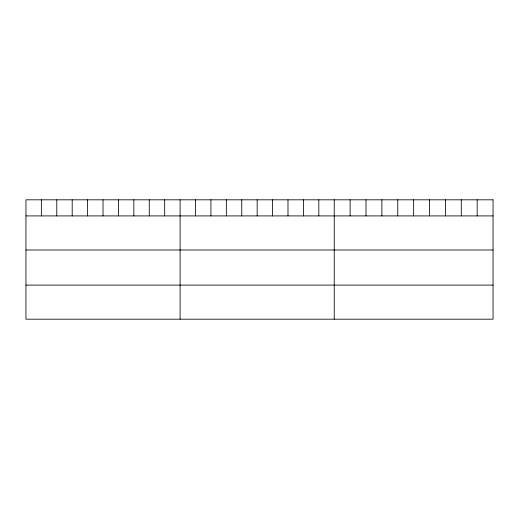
<?xml version="1.0" encoding="UTF-8"?>
<svg xmlns="http://www.w3.org/2000/svg" width="519" height="519" viewBox="0 0 519 519"><rect width="100%" height="100%" fill="white"/><g stroke="black" fill="none" stroke-linecap="round" stroke-linejoin="round"><path stroke-width="0.78" d="M25.95 215.91L493.05 215.91M25.95 249.989L493.05 249.989M25.95 285.1L493.05 285.1M477.169 199.815L477.169 215.91M461.287 199.815L461.287 215.91M445.406 199.815L445.406 215.91M429.524 199.815L429.524 215.91M413.643 199.815L413.643 215.91M397.762 199.815L397.762 215.91M381.88 199.815L381.88 215.91M365.999 199.815L365.999 215.91M350.117 199.815L350.117 215.91M334.236 199.815L334.236 319.185M318.822 199.815L318.822 215.91M303.407 199.815L303.407 215.91M287.993 199.815L287.993 215.91M272.579 199.815L272.579 215.91M257.165 199.815L257.165 215.91M241.75 199.815L241.75 215.91M226.336 199.815L226.336 215.91M210.922 199.815L210.922 215.91M195.507 199.815L195.507 215.91M180.093 199.815L180.093 319.185M164.679 199.815L164.679 215.91M149.264 199.815L149.264 215.91M133.85 199.815L133.85 215.91M118.436 199.815L118.436 215.91M103.022 199.815L103.022 215.91M87.607 199.815L87.607 215.91M72.193 199.815L72.193 215.91M56.779 199.815L56.779 215.91M41.364 199.815L41.364 215.91M493.05 199.815L25.95 199.815L25.95 319.185L493.05 319.185L493.05 199.815"/></g></svg>
